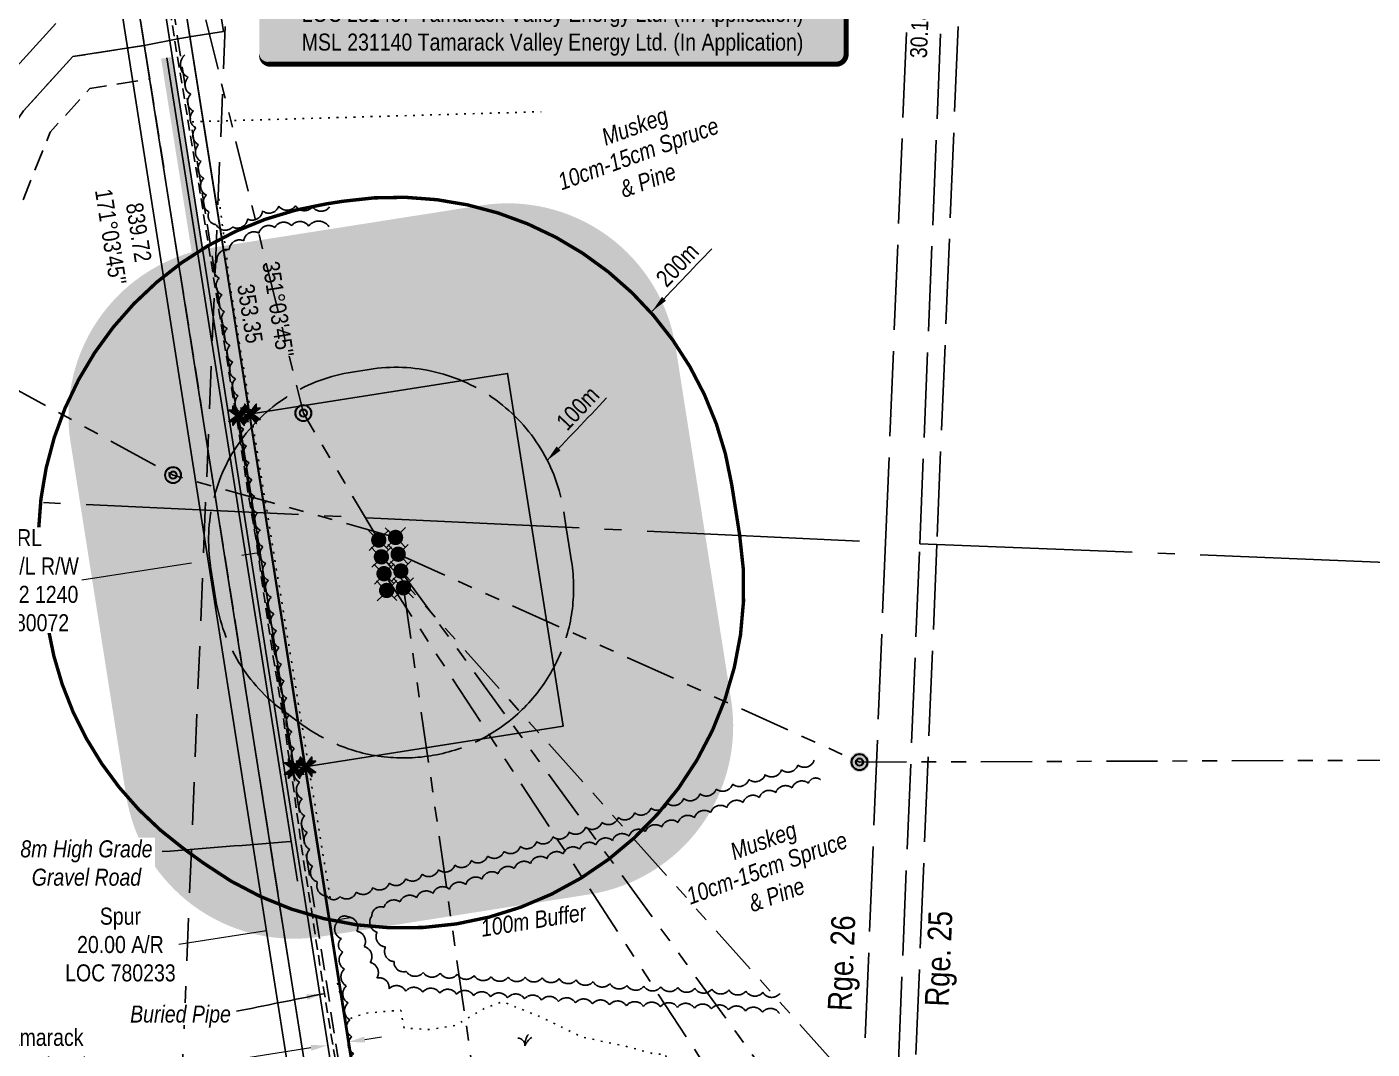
# Model space of a CAD drawing. Extents: x 318601 to 331416, y 6144887 to 6151717.
# Drawn here: x 319030 to 319820, y 6147059 to 6147660 of the extents above; entities that cross this region are included whole.
import ezdxf
from ezdxf.enums import TextEntityAlignment as Align

# ---------------------------------------------------------------- set-up
doc = ezdxf.new("R2010")
doc.units = 0
doc.header["$LTSCALE"] = 5
doc.header["$PDSIZE"] = 0.5
for name, pattern in [('0', [1, 1, 0]), ('foc-ACCESSROAD', [3.75, 2.5, -1.25]), ('foc-BUFFER', [16.75, 15, -1.75]), ('foc-DRILLPATH', [14.75, 6, -1.75, 1.75, -1.75, 1.75, -1.75]), ('foc-LSD', [8, 5, -3]), ('foc-QUARTERLINE', [33, 25, -3, 2, -3]), ('foc-TOPO', [1, 0.2, -0.8]), ('foc-UNSURVEYED', [12.5, 10, -2.5]), ('UG_PIPE', [1.875, 1.25, -0.625])]:
    doc.linetypes.add(name, pattern=pattern)
doc.layers.get('Defpoints').update_dxf_attribs({"color": 9})
for name, color, linetype in [('AS-PIPE-UG', 44, 'UG_PIPE'), ('AS-PIPE-UG-T', 44, 'Continuous'), ('AS-ROADS', 254, 'Continuous'), ('AS-SURFACE IMPACT', 7, 'Continuous'), ('AUX-BUFFER', 7, 'foc-BUFFER'), ('C-AR', 13, 'foc-ACCESSROAD'), ('C-RW', 13, 'Continuous'), ('D-TXT', 6, 'Continuous'), ('F-AR', 190, 'foc-ACCESSROAD'), ('F-RW', 190, 'Continuous'), ('L-BD', 7, 'Continuous'), ('L-MON', 1, 'Continuous'), ('L-QSEC', 8, 'foc-QUARTERLINE'), ('L-ROAD-T', 7, 'Continuous'), ('L-SECTION-LSD', 7, 'foc-LSD'), ('L-USEC', 7, 'foc-UNSURVEYED'), ('P-BUFFER-H 30m', 51, 'Continuous'), ('P-BUFFER-T', 40, 'Continuous'), ('P-PDRILLPATH', 12, 'foc-DRILLPATH'), ('P-PROPOSED-H', 21, 'Continuous'), ('P-PROPOSED-T', 10, 'Continuous'), ('T-BUSH', 110, '0'), ('T-BUSH-T', 110, 'Continuous'), ('T-GENERAL', 48, 'foc-TOPO'), ('T-LOW-AREA', 48, 'foc-TOPO'), ('T-VEGETATION CHANGE', 104, 'foc-TOPO')]:
    doc.layers.add(name, color=color, linetype=linetype)
for name, color, linetype, lineweight in [('C-RW-T', 13, 'Continuous', 9), ('F-AR-T', 190, 'Continuous', 9), ('F-RW-T', 190, 'Continuous', 9), ('T-TEXT', 48, 'Continuous', 18)]:
    doc.layers.add(name, color=color, linetype=linetype, lineweight=lineweight)
doc.styles.add('80', font='ARIALN.TTF', dxfattribs={"height": 10})
doc.styles.add('80CG', font='ARIALN.TTF', dxfattribs={"height": 10})
doc.styles.add('80L', font='ARIALN.TTF', dxfattribs={"height": 10})
doc.styles.add('80LS', font='ARIALNI.TTF', dxfattribs={"height": 10})
doc.dimstyles.new('CG2011', dxfattribs={"dimscale": 5, "dimtxt": 9, "dimasz": 2, "dimexe": 0.2, "dimexo": 0.0625, "dimgap": 0.5, "dimtad": 0, "dimtih": 1, "dimtoh": 1, "dimzin": 0, "dimdsep": 46, "dimtxsty": '80CG', "dimcen": 0.1, "dimse1": 1, "dimse2": 1, "dimclrd": 256, "dimclrt": 256, "dimaunit": 1, "dimadec": 4, "dimazin": 0, "dimtfac": 0.06, "dimtofl": 0, "dimtmove": 0, "dimatfit": 1, "dimfxl": 0.2, "dimtolj": 1, "dimtzin": 0, "dimlwd": -1, "dimarcsym": 0})
doc.dimstyles.new('Compass 5 000', dxfattribs={"dimscale": 5, "dimtxt": 9, "dimasz": 2, "dimexe": 0.2, "dimexo": 0.0625, "dimgap": 0.5, "dimtad": 0, "dimtih": 1, "dimtoh": 1, "dimzin": 0, "dimdsep": 46, "dimtxsty": '80CG', "dimcen": 0.1, "dimse1": 1, "dimse2": 1, "dimclrd": 256, "dimclrt": 256, "dimaunit": 1, "dimadec": 4, "dimazin": 0, "dimtfac": 0.06, "dimtofl": 0, "dimtmove": 0, "dimatfit": 1, "dimfxl": 0.2, "dimtolj": 1, "dimtzin": 0, "dimlwd": -1, "dimarcsym": 0})

# ---------------------------------------------------------------- blocks, each defined once
blk = doc.blocks.new('*D42')
at = {"layer": 'Defpoints', "color": 0, "transparency": 16777216}
for p in [(319136.1, 6147346.25), (319146.4, 6147280.73), (319156.33, 6147282.29)]:
    blk.add_point(p, dxfattribs=at)
at = {"layer": 'F-RW-T', "transparency": 16777216}
for p, q in [((319155.91, 6147349.37), (319165.79, 6147350.92)), ((319126.22, 6147344.7), (319061.96, 6147334.6))]:
    blk.add_line(p, q, dxfattribs=at)
for points in [[(319125.96, 6147346.35), (319126.48, 6147343.05), (319136.1, 6147346.25)], [(319155.65, 6147351.02), (319156.17, 6147347.72), (319146.03, 6147347.82)]]:
    blk.add_solid(points, dxfattribs=at)
at = {"layer": 'F-RW-T', "transparency": 16777216, "insert": (319022.87, 6147334.6), "char_height": 10, "attachment_point": 5, "style": '80CG', "bg_fill": 3, "box_fill_scale": 1.1, "bg_fill_color": 256, "bg_fill_true_color": 13158600, "bg_fill_transparency": 0}
blk.add_mtext('\\A1;CNRL\\P10.06 P/L R/W\\PPlan 792 1240\\PPLA 780072', dxfattribs=at)
blk = doc.blocks.new('*D43')
at = {"layer": 'C-RW-T', "transparency": 16777216}
for p, q in [((319228.13, 6147064.73), (319238.01, 6147066.28)), ((319196.52, 6147059.76), (319076.46, 6147040.88))]:
    blk.add_line(p, q, dxfattribs=at)
for points in [[(319196.26, 6147061.41), (319196.78, 6147058.11), (319206.4, 6147061.31)], [(319227.87, 6147066.38), (319228.39, 6147063.08), (319218.25, 6147063.18)]]:
    blk.add_solid(points, dxfattribs=at)
at = {"layer": 'Defpoints', "color": 0, "transparency": 16777216}
for p in [(319186.92, 6147185.14), (319198.78, 6147187), (319218.25, 6147063.18)]:
    blk.add_point(p, dxfattribs=at)
at = {"layer": 'C-RW-T', "transparency": 16777216, "insert": (319037.38, 6147040.88), "char_height": 10, "attachment_point": 5, "style": '80CG', "bg_fill": 3, "box_fill_scale": 1.1, "bg_fill_color": 256, "bg_fill_true_color": 13158600, "bg_fill_transparency": 0}
blk.add_mtext('\\A1;Tamarack\\P12.00 P/L R/W\\PPlan 032 5407\\PPLA 990717', dxfattribs=at)
blk = doc.blocks.new('*D44')
at = {"layer": 'Defpoints', "color": 0, "transparency": 16777216}
for p in [(319154.64, 6147293.11), (319174.4, 6147296.22), (319200.04, 6147133.23)]:
    blk.add_point(p, dxfattribs=at)
at = {"layer": 'F-AR-T', "transparency": 16777216}
for p, q in [((319209.92, 6147134.78), (319219.79, 6147136.33)), ((319170.39, 6147128.56), (319118.84, 6147120.46))]:
    blk.add_line(p, q, dxfattribs=at)
for points in [[(319209.66, 6147136.43), (319210.18, 6147133.13), (319200.04, 6147133.23)], [(319170.13, 6147130.21), (319170.65, 6147126.92), (319180.27, 6147130.12)]]:
    blk.add_solid(points, dxfattribs=at)
at = {"layer": 'F-AR-T', "transparency": 16777216, "insert": (319084.54, 6147120.46), "char_height": 10, "attachment_point": 5, "style": '80CG'}
blk.add_mtext('\\A1;Spur\\P20.00 A/R^JLOC 780233', dxfattribs=at)
blk = doc.blocks.new('MUSK')
at = {"layer": 'T-GENERAL', "linetype": 'Continuous'}
for centre, radius, start, end in [((-0.86, 0.03), 0.856, 357.7915, 88.2897), ((1.86, 0.15), 1.86, 140.732, 184.6871), ((1.91, -0.8), 2.08, 122.4427, 157.2145)]:
    blk.add_arc(centre, radius, start, end, dxfattribs=at)
blk = doc.blocks.new('TEMP')
h = blk.add_hatch(color=255)
h.dxf.hatch_style = 1
h.paths.add_polyline_path([(0, 0.25), (-0.67, 1.15), (-0.67, 0.67), (-1.15, 0.67), (-0.25, 0), (-1.15, -0.67), (-0.67, -0.67), (-0.67, -1.15), (0, -0.25), (0.67, -1.15), (0.67, -0.67), (1.15, -0.67), (0.25, 0), (1.15, 0.67), (0.67, 0.67), (0.67, 1.15)])
h.paths.add_polyline_path([(0.57, 0.85), (0.57, 0.57), (0.85, 0.57), (0.08, 0), (0.85, -0.57), (0.57, -0.57), (0.57, -0.85), (0, -0.08), (-0.57, -0.85), (-0.57, -0.57), (-0.85, -0.57), (-0.08, 0), (-0.85, 0.57), (-0.57, 0.57), (-0.57, 0.85), (0, 0.08)], flags=16)
h = blk.add_hatch(color=1)
h.dxf.hatch_style = 1
h.paths.add_polyline_path([(0, 0.08), (-0.57, 0.85), (-0.57, 0.57), (-0.85, 0.57), (-0.08, 0), (-0.85, -0.57), (-0.57, -0.57), (-0.57, -0.85), (0, -0.08), (0.57, -0.85), (0.57, -0.57), (0.85, -0.57), (0.08, 0), (0.85, 0.57), (0.57, 0.57), (0.57, 0.85)])
at = {"color": 1}
for p, q in [((-0.08, 0), (0.08, 0)), ((0, 0.08), (0, -0.08))]:
    blk.add_line(p, q, dxfattribs=at)
at = {"color": 255, "flags": 128}
blk.add_lwpolyline([(-0.25, 0), (-1.15, 0.67), (-0.67, 0.67), (-0.67, 1.15), (0, 0.25), (0.67, 1.15), (0.67, 0.67), (1.15, 0.67), (0.25, 0), (1.15, -0.67), (0.67, -0.67), (0.67, -1.15), (0, -0.25), (-0.67, -1.15), (-0.67, -0.67), (-1.15, -0.67)], close=True, dxfattribs=at)
at = {"color": 1, "flags": 128}
blk.add_lwpolyline([(-0.08, 0), (-0.85, 0.57), (-0.57, 0.57), (-0.57, 0.85), (0, 0.08), (0.57, 0.85), (0.57, 0.57), (0.85, 0.57), (0.08, 0), (0.85, -0.57), (0.57, -0.57), (0.57, -0.85), (0, -0.08), (-0.57, -0.85), (-0.57, -0.57), (-0.85, -0.57)], close=True, dxfattribs=at)
blk = doc.blocks.new('plbh')
at = {"layer": 'L-MON'}
h = blk.add_hatch(color=255, dxfattribs=at)
h.dxf.hatch_style = 1
edge = h.paths.add_edge_path()
edge.add_arc((0, 0), 1.16, 0, 360)
h = blk.add_hatch(color=256, dxfattribs=at)
h.dxf.hatch_style = 1
h.paths.add_polyline_path([(-0.96, 0, 1), (0.96, 0, 1)])
h.paths.add_polyline_path([(0.91, 0, -1), (-0.91, 0, -1)], flags=16)
h.paths.add_polyline_path([(0.45, 0, -1), (-0.45, 0, -1)], flags=0)
h = blk.add_hatch(color=256, dxfattribs=at)
h.dxf.hatch_style = 1
h.paths.add_polyline_path([(-0.45, 0, 1), (0.45, 0, 1)])
h.paths.add_polyline_path([(0.4, 0, -1), (-0.4, 0, -1)], flags=16)
at = {"layer": 'L-MON', "color": 240}
for radius in [0.96, 0.91, 0.45, 0.4]:
    blk.add_circle((0, 0), radius, dxfattribs=at)
blk = doc.blocks.new('WC')
at = {"layer": 'L-MON'}
h = blk.add_hatch(color=255, dxfattribs=at)
h.dxf.hatch_style = 1
edge = h.paths.add_edge_path()
edge.add_arc((0, 0), 0.9, 0, 360)
at = {"layer": 'L-MON', "color": 240, "flags": 128}
for points in [[(-0.62, 0.5), (-1.23, 1.12)], [(0.52, 0.61), (1.13, 1.21)], [(-1.18, -1.18), (-0.56, -0.57)], [(1.16, -1.18), (0.56, -0.57)]]:
    blk.add_lwpolyline(points, dxfattribs=at)
at = {"layer": 'L-MON', "color": 240}
for radius in [0.8, 0.373]:
    blk.add_circle((0, 0), radius, dxfattribs=at)
blk = doc.blocks.new('*U60')
h = blk.add_hatch(color=255)
edge = h.paths.add_edge_path()
edge.add_line((-166.5, -28.5), (166.5, -28.5))
edge.add_arc((166.5, -22.5), 6, 270, 360)
edge.add_line((172.5, -22.5), (172.5, 21))
edge.add_arc((166.5, 21), 6, 0, 90)
edge.add_line((166.5, 27), (-166.5, 27))
edge.add_arc((-166.5, 21), 6, 90, 180)
edge.add_line((-172.5, 21), (-172.5, -22.5))
edge.add_arc((-166.5, -22.5), 6, 180, 270)
at = {"color": 1, "flags": 128}
blk.add_lwpolyline([(-166.5, -28.5, 3, 3, 0), (166.5, -28.5, 3, 3, 0.414214), (172.5, -22.5, 3, 3, 0), (172.5, 21, 3, 0, 0.414214), (166.5, 27, 0, 0, 0), (-166.5, 27, 0, 0, 0.414214), (-172.5, 21, 0, 0, 0), (-172.5, -22.5, 0, 3, 0.414214)], format="xyseb", close=True, dxfattribs=at)
for points in [[(-64.63, -21.26, 0, 7.5, 0), (0, 0, 0, 0, 0)], [(61.8, -18.68, 0, 7.5, 0), (0, 0, 0, 0, 0)]]:
    blk.add_lwpolyline(points, format="xyseb", dxfattribs=at)
at = {"color": 1, "style": '80'}
blk.add_attdef('ENTER_TEXT_001', (-26.85, -4.92), '', height=10, dxfattribs=at)

msp = doc.modelspace()

# ---------------------------------------------------------------- hatches: boundary and pattern name
at = {"layer": 'P-BUFFER-H 30m'}
h = msp.add_hatch(color=256, dxfattribs=at)
h.dxf.hatch_style = 1
h.paths.add_polyline_path([(319296.504, 6147554.972), (319138.465, 6147530.117, 0.4142136), (319055.225, 6147415.809), (319087.847, 6147208.383, 0.4142136), (319202.156, 6147125.143), (319360.194, 6147149.997, 0.4142136), (319443.435, 6147264.306), (319410.813, 6147471.732, 0.4142136)])
h.paths.add_polyline_path([(319312.038, 6147456.198), (319344.66, 6147248.772), (319186.621, 6147223.917), (319153.999, 6147431.343)], flags=16)
at = {"layer": 'P-PROPOSED-H'}
h = msp.add_hatch(color=256, dxfattribs=at)
h.dxf.hatch_style = 1
h.paths.add_polyline_path([(319186.621, 6147223.917), (319153.999, 6147431.343), (319312.038, 6147456.198), (319344.66, 6147248.772)])

# ---------------------------------------------------------------- linework, layer by layer
at = {"layer": 'AS-PIPE-UG', "flags": 128}
msp.add_lwpolyline([(319229.778, 6146783.921), (319231.427, 6146792.416), (319233.217, 6146801.895), (319235.022, 6146811.434), (319236.743, 6146820.179), (319238.307, 6146829.096), (319239.704, 6146837.499), (319240.508, 6146845.822), (319240.176, 6146854.276), (319239.827, 6146863.087), (319238.758, 6146873.453), (319237.374, 6146883.607), (319235.886, 6146894.466), (319234.49, 6146905.048), (319232.822, 6146917.612), (319229.862, 6146939.242), (319226.245, 6146960.328), (319221.241, 6146989.744), (319216.539, 6147017.564), (319211.805, 6147046.869), (319208.043, 6147069.321), (319202.687, 6147102.484), (319197.859, 6147133.991), (319191.826, 6147171.987), (319186.008, 6147214.274), (319180.109, 6147254.845), (319173.453, 6147294.831), (319169.349, 6147322.714), (319164.499, 6147356.802), (319159.452, 6147386.693), (319154.512, 6147419.356), (319149.084, 6147452.323), (319144.086, 6147482.941), (319139.134, 6147513.69), (319135.012, 6147539.598), (319130.606, 6147567.481), (319126.899, 6147588.399), (319123.051, 6147612.274), (319118.527, 6147639.535), (319113.949, 6147667.757), (319109.739, 6147694.312)], dxfattribs=at)
at = {"layer": 'AS-ROADS', "const_width": 6.999, "flags": 128}
msp.add_lwpolyline([(319188.612, 6147157.672), (319134.83, 6147496.784), (319111.901, 6147641.754)], dxfattribs=at)
at = {"layer": 'AS-ROADS', "flags": 128}
msp.add_lwpolyline([(319188.612, 6147157.672), (319134.83, 6147496.784), (319111.901, 6147641.754)], dxfattribs=at)
at = {"layer": 'AUX-BUFFER', "color": 251, "linetype": 'foc-BUFFER', "flags": 128}
msp.add_lwpolyline([(319220.811, 6147457.033), (319230.689, 6147458.587, -0.4142136), (319344.997, 6147375.347), (319346.551, 6147365.469), (319348.104, 6147355.592), (319349.658, 6147345.714, -0.6681786), (319192.024, 6147249.352), (319180.593, 6147257.676, -0.1989124), (319140.678, 6147322.97), (319139.125, 6147332.847), (319137.571, 6147342.725, -0.4142136)], format="xyb", close=True, dxfattribs=at)
at = {"layer": 'C-AR', "flags": 128}
msp.add_lwpolyline([(319012.193, 6147552.855), (319025.173, 6147552.807), (319043.235, 6147598.054), (319066.601, 6147623.733), (319101.772, 6147629.267), (319098.666, 6147649.022), (319056.544, 6147642.394), (319027.524, 6147610.502), (319012.99, 6147589.338), (318981.671, 6147572.856), (318830.77, 6147572.875), (318830.768, 6147552.877)], close=True, dxfattribs=at)
at = {"layer": 'C-RW', "flags": 128}
for points in [[(319223.798, 6146950.642), (319157.114, 6147374.703), (319093.356, 6147780.183)], [(319223.798, 6146950.642), (319157.114, 6147374.703), (319093.356, 6147780.183)], [(319108.32, 6147762.254), (319236.546, 6146952.037)], [(319135.258, 6147719.721), (319145.098, 6147657.213), (319126.244, 6147654.247), (319125.327, 6147654.093), (319118.308, 6147652.92), (319099.496, 6147649.153), (319056.544, 6147642.394), (319027.524, 6147610.502), (319012.99, 6147589.338), (318981.671, 6147572.856), (318830.77, 6147572.875), (318830.76, 6147593.484), (318976.749, 6147593.742), (318999.321, 6147605.62), (319011.831, 6147623.836), (319046.508, 6147661.945)], [(319115.497, 6147716.609), (319169.351, 6147374.124), (319235.638, 6146952.592)]]:
    msp.add_lwpolyline(points, dxfattribs=at)
at = {"layer": 'F-AR', "flags": 128}
for points in [[(319034.007, 6148286.174), (319037.586, 6148185.889), (319038.493, 6148160.519), (319067.181, 6147978.051), (319074.985, 6147928.419), (319095.077, 6147800.655), (319101.29, 6147761.146), (319162.1, 6147374.468), (319228.699, 6146950.974), (319229.466, 6146945.926), (319230.189, 6146940.871), (319230.868, 6146935.812), (319231.504, 6146930.746), (319232.096, 6146925.674), (319232.645, 6146920.599), (319233.15, 6146915.518), (319233.611, 6146910.433), (319234.028, 6146905.345), (319234.401, 6146900.253), (319234.73, 6146895.158), (319235.016, 6146890.06), (319235.257, 6146884.961), (319235.454, 6146879.859), (319235.608, 6146874.756), (319235.717, 6146869.651), (319235.783, 6146864.546), (319235.804, 6146859.44), (319235.782, 6146854.335), (319235.715, 6146849.23), (319235.605, 6146844.125), (319235.482, 6146840.017), (319235.45, 6146839.023), (319235.336, 6146836.017), (319235.252, 6146833.92), (319235.163, 6146832.017), (319235.01, 6146828.82), (319234.724, 6146823.723), (319234.394, 6146818.628), (319234.02, 6146813.537), (319233.602, 6146808.448), (319233.14, 6146803.364), (319232.634, 6146798.283), (319232.085, 6146793.207), (319231.492, 6146788.136), (319230.855, 6146783.07), (319230.174, 6146778.01), (319229.451, 6146772.956), (319228.683, 6146767.909), (319227.872, 6146762.868), (319227.018, 6146757.834), (319226.12, 6146752.808), (319225.179, 6146747.79), (319224.195, 6146742.781), (319223.168, 6146737.779), (319222.097, 6146732.788), (319220.984, 6146727.805), (319219.827, 6146722.832), (319218.628, 6146717.869), (319217.387, 6146712.917), (319216.102, 6146707.975), (319181.72, 6146578.067), (319173.825, 6146548.234), (319152.926, 6146469.279)], [(319132.479, 6146470.247), (319153.377, 6146549.202), (319161.273, 6146579.035), (319196.753, 6146713.095), (319197.999, 6146717.892), (319199.205, 6146722.698), (319200.368, 6146727.516), (319201.49, 6146732.343), (319202.57, 6146737.18), (319203.608, 6146742.026), (319204.604, 6146746.881), (319205.558, 6146751.744), (319206.47, 6146756.615), (319207.339, 6146761.494), (319208.166, 6146766.381), (319208.951, 6146771.274), (319209.694, 6146776.174), (319210.394, 6146781.079), (319211.051, 6146785.992), (319211.667, 6146790.91), (319212.239, 6146795.833), (319212.769, 6146800.76), (319213.256, 6146805.692), (319213.7, 6146810.627), (319214.102, 6146815.567), (319214.461, 6146820.51), (319214.777, 6146825.456), (319215.05, 6146830.404), (319215.281, 6146835.354), (319215.468, 6146840.307), (319215.613, 6146845.261), (319215.715, 6146850.216), (319215.773, 6146855.171), (319215.789, 6146860.127), (319215.762, 6146865.083), (319215.692, 6146870.038), (319215.58, 6146874.993), (319215.424, 6146879.947), (319215.226, 6146884.898), (319214.984, 6146889.849), (319214.7, 6146894.796), (319214.373, 6146899.741), (319214.003, 6146904.683), (319213.59, 6146909.622), (319213.135, 6146914.557), (319212.637, 6146919.487), (319212.097, 6146924.414), (319211.513, 6146929.335), (319210.887, 6146934.252), (319210.219, 6146939.162), (319209.507, 6146944.066), (319208.754, 6146948.965), (319141.688, 6147375.433), (319020.218, 6148147.894), (318999.62, 6148153.701), (318944.197, 6148169.327), (318872.008, 6148193.718), (318819.418, 6148211.492), (318769.086, 6148228.966), (318670.419, 6148263.221)]]:
    msp.add_lwpolyline(points, dxfattribs=at)
at = {"layer": 'F-RW'}
for points in [[(319020.218, 6148147.894), (319141.688, 6147375.433), (319208.754, 6146948.965)], [(319198.913, 6146946.809), (319131.436, 6147375.918), (319068.484, 6147776.274)]]:
    msp.add_lwpolyline(points, dxfattribs=at)
at = {"layer": 'L-QSEC'}
for p, q in [((318734.771, 6147394.695), (319534.169, 6147356.89)), ((319554.267, 6147356.065), (320320.335, 6147325.546))]:
    msp.add_line(p, q, dxfattribs=at)
at = {"layer": 'L-SECTION-LSD'}
for p, q in [((319167.493, 6148179.769), (319134.439, 6147375.796)), ((319134.439, 6147375.796), (319101.448, 6146571.817))]:
    msp.add_line(p, q, dxfattribs=at)
at = {"layer": 'L-USEC'}
for p, q in [((319534.169, 6147356.89), (319567.151, 6148160.891)), ((319554.267, 6147356.065), (319587.249, 6148160.067)), ((319597.298, 6148159.69), (319564.317, 6147355.688)), ((319504.294, 6146628.571), (319534.169, 6147356.89)), ((319521.288, 6146552.088), (319554.267, 6147356.065)), ((319564.317, 6147355.688), (319531.749, 6146561.736))]:
    msp.add_line(p, q, dxfattribs=at)
at = {"layer": 'P-PDRILLPATH', "flags": 128}
for points in [[(319236.346, 6147358.259), (319192.036, 6147432.865), (319007.419, 6148177.32)], [(319246.223, 6147359.812), (319115.487, 6147396.441), (318645.329, 6147653.177)], [(319237.899, 6147348.381), (319511.283, 6147042.906), (320433.188, 6147046.146)], [(319247.776, 6147349.935), (319518.864, 6147227.733), (320440.177, 6147230.971)], [(319239.452, 6147338.504), (319497.197, 6146943.473), (320423.343, 6146785.81)], [(319249.33, 6147340.057), (319508.824, 6146982.963), (320428.33, 6146917.699)], [(319250.883, 6147330.18), (319322.486, 6146831.625), (319299.332, 6146462.347)]]:
    msp.add_lwpolyline(points, dxfattribs=at)
at = {"layer": 'P-PROPOSED-T', "flags": 128}
msp.add_lwpolyline([(319186.621, 6147223.917), (319153.999, 6147431.343), (319312.038, 6147456.198), (319344.66, 6147248.772)], close=True, dxfattribs=at)
at = {"layer": 'T-BUSH', "flags": 128}
for points in [[(319207.444, 6147554.084, -0.5205671), (319197.446, 6147554.162, -0.5205671), (319187.474, 6147554.754, -0.5205671), (319177.591, 6147554.575, -0.5205671), (319168.076, 6147551.678, -0.5205671), (319159.278, 6147546.927, -0.5205671), (319150.447, 6147542.237, -0.5205671), (319140.893, 6147543.61, -0.5205671), (319136.59, 6147551.12, -0.5205671), (319135.062, 6147561.001, -0.5205671), (319133.534, 6147570.882, -0.5205671), (319132.006, 6147580.764, -0.5205671), (319130.479, 6147590.645, -0.5205671), (319128.951, 6147600.527, -0.5205671), (319127.423, 6147610.408, -0.5205671), (319125.895, 6147620.29, -0.5205671), (319124.368, 6147630.171, -0.5205671), (319122.318, 6147643.426, -0.5205671)], [(319492.248, 6147228.825, -0.5205671), (319482.654, 6147226.01, -0.5205671), (319473.06, 6147223.195, -0.5205671), (319463.465, 6147220.38, -0.5205671), (319453.871, 6147217.565, -0.5205671), (319444.277, 6147214.75, -0.5205671), (319434.682, 6147211.935, -0.5205671), (319425.083, 6147209.135, -0.5205671), (319415.484, 6147206.335, -0.5205671), (319405.885, 6147203.536, -0.5205671), (319396.287, 6147200.736, -0.5205671), (319386.688, 6147197.937, -0.5205671), (319377.089, 6147195.137, -0.5205671), (319367.49, 6147192.338, -0.5205671), (319357.898, 6147189.515, -0.5205671), (319348.312, 6147186.67, -0.5205671), (319338.727, 6147183.825, -0.5205671), (319329.141, 6147180.98, -0.5205671), (319319.555, 6147178.135, -0.5205671), (319309.97, 6147175.29, -0.5205671), (319300.358, 6147172.538, -0.5205671), (319290.724, 6147169.859, -0.5205671), (319281.091, 6147167.18, -0.5205671), (319271.458, 6147164.502, -0.5205671), (319261.824, 6147161.823, -0.5205671), (319252.175, 6147159.203, -0.5205671), (319242.522, 6147156.596, -0.5205671), (319232.869, 6147153.99, -0.5205671), (319223.22, 6147151.368, -0.5205671), (319213.586, 6147148.689, -0.5205671), (319205.998, 6147148.995, -0.5205671), (319200.363, 6147157.255, -0.5205671), (319197.403, 6147166.569, -0.5205671), (319195.889, 6147176.452, -0.5205671), (319194.376, 6147186.336, -0.5205671), (319192.862, 6147196.22, -0.5205671), (319191.348, 6147206.103, -0.5205671), (319189.835, 6147215.987, -0.5205671), (319188.321, 6147225.871, -0.5205671), (319186.808, 6147235.754, -0.5205671), (319185.294, 6147245.638, -0.5205671), (319183.78, 6147255.521, -0.5205671), (319182.266, 6147265.405, -0.5205671), (319180.752, 6147275.289, -0.5205671), (319179.238, 6147285.172, -0.5205671), (319177.724, 6147295.056, -0.5205671), (319176.21, 6147304.939, -0.5205671), (319174.697, 6147314.823, -0.5205671), (319173.172, 6147324.705, -0.5205671), (319171.551, 6147334.571, -0.5205671), (319169.93, 6147344.438, -0.5205671), (319168.309, 6147354.304, -0.5205671), (319166.688, 6147364.171, -0.5205671), (319165.067, 6147374.038, -0.5205671), (319163.447, 6147383.904, -0.5205671), (319161.826, 6147393.771, -0.5205671), (319160.205, 6147403.637, -0.5205671), (319158.584, 6147413.504, -0.5205671), (319156.967, 6147423.371, -0.5205671), (319155.358, 6147433.24, -0.5205671), (319153.749, 6147443.108, -0.5205671), (319152.14, 6147452.977, -0.5205671), (319150.532, 6147462.845, -0.5205671), (319148.923, 6147472.714, -0.5205671), (319147.314, 6147482.583, -0.5205671), (319145.706, 6147492.451, -0.5205671), (319144.133, 6147502.326, -0.5205671), (319142.606, 6147512.207, -0.5205671), (319141.338, 6147522.002, -0.5205671), (319148.496, 6147528.983, -0.5205671), (319157.004, 6147534.176, -0.5205671), (319165.917, 6147538.701, -0.5205671), (319175.293, 6147542.019, -0.5205671), (319185.152, 6147543.014, -0.5205671), (319195.148, 6147542.788, -0.5205671), (319207.127, 6147542.433, -0.5205671)], [(319472.038, 6147091.718, -0.5205671), (319462.065, 6147092.429, -0.5205671), (319452.091, 6147093.14, -0.5205671), (319442.114, 6147093.797, -0.5205671), (319432.128, 6147094.303, -0.5205671), (319422.142, 6147094.809, -0.5205671), (319412.155, 6147095.286, -0.5205671), (319402.163, 6147095.662, -0.5205671), (319392.172, 6147096.038, -0.5205671), (319382.185, 6147096.491, -0.5205671), (319372.246, 6147097.584, -0.5205671), (319362.307, 6147098.676, -0.5205671), (319352.368, 6147099.769, -0.5205671), (319342.401, 6147100.509, -0.5205671), (319332.415, 6147100.999, -0.5205671), (319322.42, 6147101.261, -0.5205671), (319312.423, 6147101.43, -0.5205671), (319302.425, 6147101.599, -0.5205671), (319292.452, 6147102.283, -0.5205671), (319282.482, 6147103.041, -0.5205671), (319272.507, 6147103.715, -0.5205671), (319262.519, 6147104.178, -0.5205671), (319252.538, 6147104.703, -0.5205671), (319245.368, 6147110.467, -0.5205671), (319240.307, 6147119.09, -0.5205671), (319235.358, 6147127.764, -0.5205671), (319232.248, 6147137.267, -0.5205671), (319239.432, 6147142.403, -0.5205671), (319248.874, 6147145.553, -0.5205671), (319258.554, 6147148.06, -0.5205671), (319268.233, 6147150.566, -0.5205671), (319277.913, 6147153.073, -0.5205671), (319287.52, 6147155.827, -0.5205671), (319297.015, 6147158.96, -0.5205671), (319306.51, 6147162.093, -0.5205671), (319316.006, 6147165.226, -0.5205671), (319325.562, 6147168.162, -0.5205671), (319335.158, 6147170.972, -0.5205671), (319344.754, 6147173.782, -0.5205671), (319354.35, 6147176.592, -0.5205671), (319364.012, 6147179.166, -0.5205671), (319373.68, 6147181.717, -0.5205671), (319383.347, 6147184.268, -0.5205671), (319393.003, 6147186.864, -0.5205671), (319402.628, 6147189.571, -0.5205671), (319412.254, 6147192.279, -0.5205671), (319421.852, 6147195.078, -0.5205671), (319431.394, 6147198.067, -0.5205671), (319440.935, 6147201.055, -0.5205671), (319450.477, 6147204.044, -0.5205671), (319460.028, 6147207.002, -0.5205671), (319469.634, 6147209.777, -0.5205671), (319479.24, 6147212.551, -0.5205671), (319488.846, 6147215.326, -0.5205671), (319496.023, 6147217.399, -0.5205671)], [(319471.762, 6147080.015, 0.5205671), (319461.789, 6147080.724, 0.5205671), (319451.815, 6147081.433, 0.5205671), (319441.841, 6147082.142, 0.5205671), (319431.856, 6147082.655, 0.5205671), (319421.87, 6147083.159, 0.5205671), (319411.881, 6147083.598, 0.5205671), (319401.886, 6147083.89, 0.5205671), (319391.892, 6147084.182, 0.5205671), (319381.897, 6147084.474, 0.5205671), (319371.914, 6147085.032, 0.5205671), (319361.933, 6147085.621, 0.5205671), (319351.951, 6147086.211, 0.5205671), (319341.985, 6147087.009, 0.5205671), (319332.02, 6147087.834, 0.5205671), (319322.047, 6147088.552, 0.5205671), (319312.068, 6147089.168, 0.5205671), (319302.088, 6147089.784, 0.5205671), (319292.116, 6147090.525, 0.5205671), (319282.146, 6147091.273, 0.5205671), (319272.172, 6147091.972, 0.5205671), (319262.188, 6147092.533, 0.5205671), (319252.202, 6147093.027, 0.5205671), (319242.431, 6147094.524, 0.5205671), (319235.23, 6147100.836, 0.5205671), (319231.308, 6147109.986, 0.5205671), (319227.742, 6147119.327, 0.5205671), (319223.533, 6147128.346, 0.5205671), (319218.179, 6147136.791, 0.5205671), (319211.901, 6147133.627, 0.5205671), (319214.372, 6147123.98, 0.5205671), (319215.168, 6147116.026, 0.5205671)], [(319215.166, 6147116.046, 0.5205671), (319216.23, 6147106.104, 0.5205671), (319217.294, 6147096.162, 0.5205671), (319218.358, 6147086.22, 0.5205671), (319219.422, 6147076.278, 0.5205671), (319220.486, 6147066.336, 0.5205671), (319221.55, 6147056.394, 0.5205671), (319222.614, 6147046.452, 0.5205671), (319223.679, 6147036.51, 0.5205671), (319224.743, 6147026.568, 0.5205671), (319225.807, 6147016.626, 0.5205671), (319226.871, 6147006.684, 0.5205671), (319227.935, 6146996.742, 0.5205671), (319228.999, 6146986.799, 0.5205671), (319230.063, 6146976.857, 0.5205671), (319231.127, 6146966.915, 0.5205671), (319232.191, 6146956.973, 0.5205671), (319233.256, 6146947.031, 0.5205671), (319234.32, 6146937.089, 0.5205671), (319235.384, 6146927.147, 0.5205671), (319236.448, 6146917.205, 0.5205671), (319237.512, 6146907.263, 0.5205671), (319238.576, 6146897.321, 0.5205671), (319239.64, 6146887.379, 0.5205671), (319240.746, 6146877.441, 0.5205671), (319241.51, 6146867.479, 0.5205671), (319241.878, 6146857.486, 0.5205671), (319241.987, 6146847.496, 0.5205671), (319248.02, 6146841.745, 0.5205671), (319257.479, 6146838.581, 0.5205671), (319267.232, 6146836.373, 0.5205671), (319277.057, 6146834.589, 0.5205671), (319286.984, 6146833.396, 0.5205671), (319296.925, 6146832.356, 0.5205671), (319306.906, 6146831.755, 0.5205671), (319316.887, 6146831.154, 0.5205671), (319326.868, 6146830.553, 0.5205671), (319336.849, 6146829.952, 0.5205671), (319346.829, 6146829.352, 0.5205671), (319356.816, 6146828.865, 0.5205671), (319366.803, 6146828.38, 0.5205671), (319376.79, 6146827.894, 0.5205671), (319386.777, 6146827.409, 0.5205671), (319396.764, 6146826.923, 0.5205671), (319406.752, 6146826.459, 0.5205671), (319416.749, 6146826.244, 0.5205671), (319426.745, 6146826.03, 0.5205671), (319436.742, 6146825.815, 0.5205671), (319446.738, 6146825.6, 0.5205671), (319456.731, 6146825.268, 0.5205671), (319466.721, 6146824.836, 0.5205671), (319476.71, 6146824.405, 0.5205671), (319486.706, 6146824.226, 0.5205671), (319496.705, 6146824.129, 0.5205671), (319506.703, 6146824.062, 0.5205671), (319516.701, 6146824.212, 0.5205671), (319526.698, 6146824.322, 0.5205671), (319536.684, 6146823.821, 0.5205671), (319546.67, 6146823.32, 0.5205671), (319556.657, 6146822.819, 0.5205671), (319566.648, 6146822.426, 0.5205671), (319576.639, 6146822.038, 0.5205671), (319586.63, 6146821.651, 0.5205671), (319596.622, 6146821.264, 0.5205671), (319606.615, 6146821.428, 0.5205671), (319616.608, 6146821.76, 0.5205671), (319626.599, 6146821.725, 0.5205671), (319636.586, 6146821.249, 0.5205671), (319646.574, 6146820.773, 0.5205671), (319656.561, 6146820.296, 0.5205671), (319666.549, 6146819.823, 0.5205671), (319676.545, 6146819.599, 0.5205671), (319686.542, 6146819.376, 0.5205671), (319696.538, 6146819.152, 0.5205671), (319706.536, 6146819.022, 0.5205671), (319716.534, 6146818.927, 0.5205671), (319726.533, 6146818.832, 0.5205671), (319736.53, 6146818.691, 0.5205671), (319746.515, 6146818.18, 0.5205671), (319756.501, 6146817.67, 0.5205671), (319766.487, 6146817.162, 0.5205671), (319776.479, 6146816.788, 0.5205671), (319786.471, 6146816.413, 0.5205671), (319796.464, 6146816.096, 0.5205671), (319806.462, 6146815.966, 0.5205671), (319812.81, 6146815.883, 0.5205671)]]:
    msp.add_lwpolyline(points, format="xyb", dxfattribs=at)
at = {"layer": 'T-LOW-AREA', "flags": 128}
msp.add_lwpolyline([(319212.066, 6147097.862), (319214.337, 6147089.007), (319215.737, 6147082.977), (319217.033, 6147076.236), (319228.557, 6147080.142), (319249.299, 6147081.953), (319251.241, 6147071.349), (319266.444, 6147070.559), (319281.09, 6147072.837), (319297.67, 6147082.582), (319309.041, 6147086.974), (319331.964, 6147077.789), (319355.86, 6147066.1), (319382.013, 6147060.602), (319399.496, 6147055.88), (319404.716, 6147056.399), (319407.63, 6147046.835), (319407.729, 6147036.544), (319411.538, 6147021.164), (319287.549, 6146982.728)], dxfattribs=at)
at = {"layer": 'T-VEGETATION CHANGE', "flags": 128}
for points in [[(319126.642, 6147604.099), (319331.704, 6147610.009)], [(319142.43, 6147558.811), (319146.998, 6147524.36), (319148.23, 6147512.433), (319207.765, 6147148.041)]]:
    msp.add_lwpolyline(points, dxfattribs=at)

# ---------------------------------------------------------------- block references
at = {"layer": 'AS-SURFACE IMPACT'}
ref = msp.add_blockref('*U60', (319338.57, 6147666.421), dxfattribs=dict(at, xscale=0.99988423, yscale=0.99988423, zscale=0.99988423))
ref.add_attrib('ENTER_TEXT_001', '%%UUNACCOUNTED FOR SURFACE IMPACT CONSIDERATIONS', (319174.906, 6147679.645), dxfattribs={"layer": '0', "color": 1, "height": 9.99884, "style": '80'})
ref.add_attrib('ENTER_TEXT_002', 'LOC 231457 Tamarack Valley Energy Ltd. (In Application)', (319191.104, 6147662.803), dxfattribs={"layer": '0', "color": 1, "height": 9.99884, "style": '80'})
ref.add_attrib('ENTER_TEXT_003', 'MSL 231140 Tamarack Valley Energy Ltd. (In Application)', (319191.087, 6147645.961), dxfattribs={"layer": '0', "color": 1, "height": 9.99884, "style": '80'})
at = {"layer": 'L-MON', "color": 2, "xscale": 4.99942115000002, "yscale": 4.99942115000002, "zscale": 4.99942115000002}
for p in [(319153.999, 6147431.343), (319160.993, 6147432.443), (319186.621, 6147223.917), (319193.615, 6147225.017)]:
    msp.add_blockref('TEMP', p, dxfattribs=at)
at = {"layer": 'L-MON', "color": 3, "xscale": 5.000000000000019, "yscale": 5.000000000000019, "zscale": 5.000000000000019}
for p in [(319192.036, 6147432.865), (319518.864, 6147227.733)]:
    msp.add_blockref('plbh', p, dxfattribs=at)
at = {"layer": 'L-MON', "xscale": 4.99942115000001, "yscale": 4.99942115000001, "zscale": 4.99942115000001, "rotation": 90}
for p in [(319236.346, 6147358.259), (319246.223, 6147359.812), (319237.899, 6147348.381), (319247.776, 6147349.935), (319249.33, 6147340.057), (319239.452, 6147338.504), (319241.006, 6147328.627), (319250.883, 6147330.18)]:
    msp.add_blockref('WC', p, dxfattribs=at)
at = {"layer": 'T-GENERAL', "xscale": 4.999421150000032, "yscale": 4.999421150000032, "zscale": 4.999421150000032}
msp.add_blockref('MUSK', (319322.289, 6147061.073), dxfattribs=at)

# ---------------------------------------------------------------- texts
at = {"layer": 'AUX-BUFFER', "style": '80CG'}
for s, p in [('200m', (319411.809, 6147520.048)), ('100m', (319353.265, 6147435.776))]:
    msp.add_text(s, height=9.9988, rotation=46.528512, dxfattribs=at).set_placement(p, align=Align.MIDDLE_CENTER)
at = {"layer": 'D-TXT', "color": 3, "char_height": 13.9984, "attachment_point": 1, "style": '80L'}
for s, width, insert, rotation in [('Rge. 26', 73.75526, (319500.141, 6147081.85), 87.650496), ('Rge. 25', 63.86109, (319557.197, 6147084.462), 87.650539)]:
    msp.add_mtext_dynamic_manual_height_columns(s, width=width, gutter_width=47.5, heights=[0], dxfattribs=dict(at, insert=insert, rotation=rotation))
at = {"layer": 'L-BD', "color": 4, "insert": (319100.293, 6147539.872), "char_height": 9.99884, "width": 31.29299, "attachment_point": 2, "rotation": 278.9377, "style": '80L'}
msp.add_mtext("839.72\\P171°03'45'' ", dxfattribs=at)
at = {"layer": 'L-BD', "insert": (319182.173, 6147494.722), "char_height": 9.99884, "width": 31.29299, "attachment_point": 2, "rotation": 278.9377, "style": '80L', "bg_fill": 1, "box_fill_scale": 1, "bg_fill_color": 51, "bg_fill_transparency": 0}
msp.add_mtext("351°03'45'' 353.35", dxfattribs=at)
at = {"layer": 'L-ROAD-T', "style": '80L'}
msp.add_text('30.18 Theoretic Government Road Allowance', height=9.99884, rotation=87.650941, dxfattribs=at).set_placement((319558.214, 6147757.292), align=Align.MIDDLE_CENTER)
at = {"layer": 'T-BUSH-T', "char_height": 9.99884, "width": 102.31189, "attachment_point": 2, "rotation": 20, "style": '80LS'}
for insert in [(319385.626, 6147589.589), (319461.21, 6147169.699)]:
    msp.add_mtext(' 10cm-15cm Spruce\\P & Pine ', dxfattribs=dict(at, insert=insert))
at = {"layer": 'T-TEXT', "style": '80LS'}
for p in [(319386.815, 6147601.518), (319462.399, 6147181.628)]:
    msp.add_text('Muskeg', height=9.9988, rotation=20, dxfattribs=at).set_placement(p, align=Align.MIDDLE_CENTER)

# ---------------------------------------------------------------- leaders
at = {"layer": 'AS-PIPE-UG-T', "path_type": 1}
msp.add_leader([(319203.837, 6147091.562), (319152.797, 6147081.265)], dimstyle='Compass 5 000', override={"dimgap": 0.5, "dimtad": 0}, dxfattribs=at)
at = {"layer": 'AUX-BUFFER', "linetype": 'Continuous', "path_type": 1}
for points in [[(319397.102, 6147492.833), (319432.071, 6147529.526)], [(319335.156, 6147404.882), (319370.255, 6147441.765)]]:
    msp.add_leader(points, dimstyle='CG2011', override={"dimasz": 2, "dimgap": 0.5, "dimtad": 0}, dxfattribs=at)

# ---------------------------------------------------------------- next in the draw order: texts
at = {"layer": 'AS-PIPE-UG-T', "insert": (319090.269, 6147084.669), "char_height": 9.99884, "attachment_point": 1, "style": '80L', "bg_fill": 3, "box_fill_scale": 1.15, "bg_fill_color": 256, "bg_fill_true_color": 256, "bg_fill_transparency": 0}
msp.add_mtext_dynamic_manual_height_columns('{\\fArial Narrow|b0|i1|c0|p34;Buried Pipe}', width=59.03588, gutter_width=50, heights=[0], dxfattribs=at)
at = {"layer": 'P-BUFFER-T', "insert": (319295.629, 6147134.918), "char_height": 9.99884, "attachment_point": 1, "rotation": 8.93769, "style": '80L', "bg_fill": 3, "box_fill_scale": 1.15, "bg_fill_color": 256, "bg_fill_true_color": 256, "bg_fill_transparency": 0}
msp.add_mtext_dynamic_manual_height_columns('{\\fArial Narrow|b0|i1|c0|p34;100m Buffer}', width=64.14581, gutter_width=50, heights=[0], dxfattribs=at)

# ---------------------------------------------------------------- next in the draw order: linework, layer by layer
at = {"layer": 'AUX-BUFFER', "color": 251, "linetype": 'foc-BUFFER', "const_width": 2, "flags": 128}
msp.add_lwpolyline([(319205.277, 6147555.808), (319215.155, 6147557.361, -0.4142136), (319443.772, 6147390.881), (319445.325, 6147381.003), (319446.879, 6147371.126), (319448.432, 6147361.248, -0.6681786), (319133.164, 6147168.523), (319121.733, 6147176.847, -0.1989124), (319041.904, 6147307.436), (319040.35, 6147317.313), (319038.797, 6147327.19, -0.4142136)], format="xyb", close=True, dxfattribs=at)

# ---------------------------------------------------------------- next in the draw order: dimensions: what is measured, and where the dimension line sits
at = {"layer": 'C-RW-T'}
dim = msp.add_linear_dim(base=(319218.249, 6147063.176), p1=(319186.923, 6147185.14), p2=(319198.777, 6147187.004), angle=8.936724, text='Tamarack\\P12.00 P/L R/W\\PPlan 032 5407\\PPLA 990717', dimstyle='Compass 5 000', override={"dimtfill": 1}, dxfattribs=at)
dim.commit()
dim.dimension.update_dxf_attribs({"geometry": '*D43', "text_midpoint": (319037.375, 6147040.88), "dimtype": 161})

# ---------------------------------------------------------------- next in the draw order: dimensions: what is measured, and where the dimension line sits
at = {"layer": 'F-AR-T'}
dim = msp.add_linear_dim(base=(319200.038, 6147133.227), p1=(319154.635, 6147293.112), p2=(319174.405, 6147296.221), angle=8.937232, text='Spur\\P20.00 A/R^JLOC 780233', dimstyle='Compass 5 000', dxfattribs=at)
dim.commit()
dim.dimension.update_dxf_attribs({"geometry": '*D44', "text_midpoint": (319084.539, 6147120.458), "dimtype": 161})

# ---------------------------------------------------------------- next in the draw order: leaders
at = {"layer": 'T-TEXT', "path_type": 1}
msp.add_leader([(319184.209, 6147181.037), (319108.99, 6147175.112)], dimstyle='Compass 5 000', override={"dimgap": 0.5, "dimtad": 0}, dxfattribs=at)

# ---------------------------------------------------------------- next in the draw order: texts
at = {"layer": 'T-TEXT', "insert": (319064.589, 6147181.771), "char_height": 9.99884, "width": 77.4853, "attachment_point": 2, "style": '80LS', "bg_fill": 3, "box_fill_scale": 1.15, "bg_fill_color": 256, "bg_fill_true_color": 256, "bg_fill_transparency": 0}
msp.add_mtext('8m High Grade\\PGravel Road', dxfattribs=at)

# ---------------------------------------------------------------- next in the draw order: dimensions: what is measured, and where the dimension line sits
at = {"layer": 'F-RW-T', "color": 6}
dim = msp.add_linear_dim(base=(319136.1, 6147346.254), p1=(319156.335, 6147282.295), p2=(319146.403, 6147280.733), angle=188.936509, text='CNRL\\P10.06 P/L R/W\\PPlan 792 1240\\PPLA 780072', dimstyle='Compass 5 000', override={"dimtfill": 1}, dxfattribs=at)
dim.commit()
dim.dimension.update_dxf_attribs({"geometry": '*D42', "text_midpoint": (319022.874, 6147334.596), "dimtype": 161})

# ---------------------------------------------------------------- next in the draw order: block references
at = {"layer": 'L-MON', "color": 3, "xscale": 5.000000000000019, "yscale": 5.000000000000019, "zscale": 5.000000000000019}
msp.add_blockref('plbh', (319115.487, 6147396.441), dxfattribs=at)

doc.saveas('drawing.dxf')
